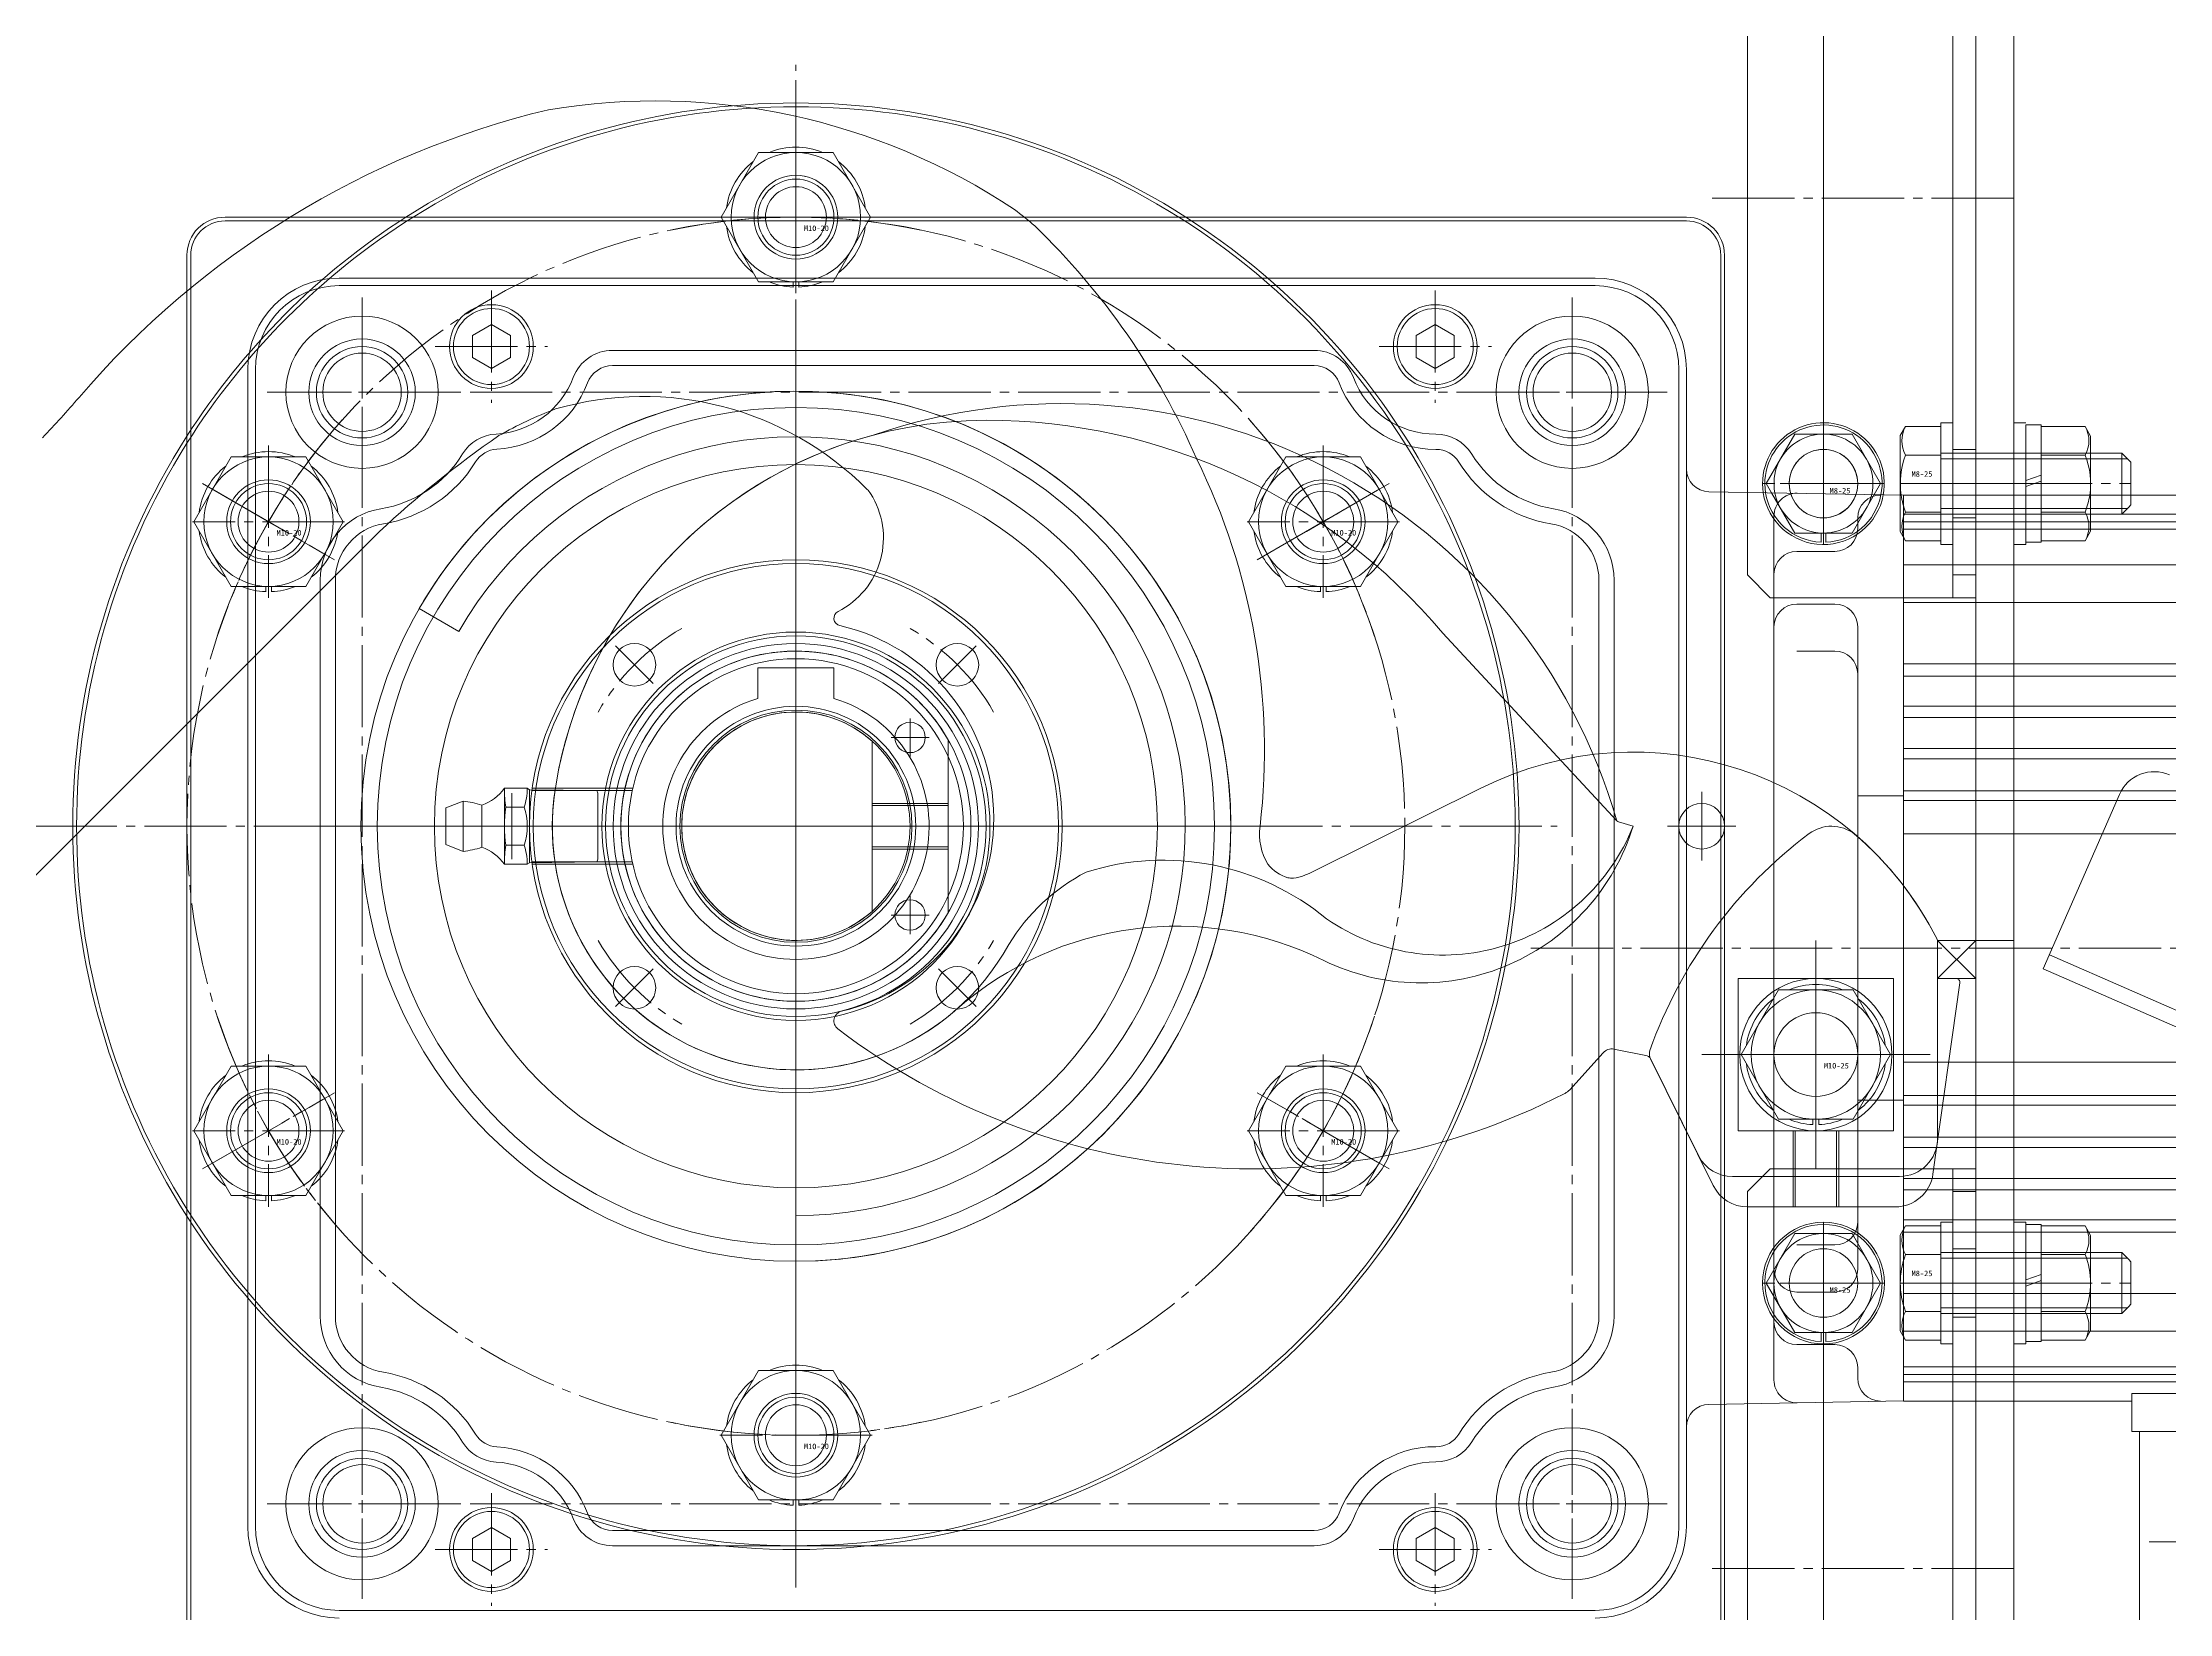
# Model space of a CAD drawing. Units: millimetres at full size. Extents: x -5218 to 5218, y -4308 to 3712.
# Drawn here: x -3674.5 to -3395.1, y 1561.2 to 1767.5 of the extents above; entities that cross this region are included whole.
import ezdxf
from ezdxf.enums import TextEntityAlignment as Align

# ---------------------------------------------------------------- set-up
doc = ezdxf.new("R2010")
doc.units = ezdxf.units.MM
doc.header["$LTSCALE"] = 1.2
doc.linetypes.add('CHAIN2', pattern=[12, 9, -1, 1, -1])
for name, color, linetype, lineweight in [('0-1_01_外形線', 134, 'Continuous', 9), ('0-2_03_かくれ線', 5, 'Continuous', 9), ('0-3_04_中心線', 4, 'CHAIN2', 9), ('0-4_02_細線', 6, 'Continuous', 9), ('0-7_0', 134, 'Continuous', 9), ('0-8_10_DRAFT', 1, 'Continuous', 9)]:
    doc.layers.add(name, color=color, linetype=linetype, lineweight=lineweight)
doc.styles.add('ＭＳ ゴシック', font='')
doc.styles.get('ＭＳ ゴシック').set_extended_font_data('MS Gothic')

# ---------------------------------------------------------------- blocks, each defined once
blk = doc.blocks.new('U368')
at = {"layer": '0-2_03_かくれ線'}
blk.add_circle((0, 0), 5.5, dxfattribs=at)
at = {"layer": '0-3_04_中心線'}
blk.add_line((0, 8.25), (0, -8.25), dxfattribs=at)
blk.add_arc((0, -80), 80, 78.1617, 101.8383, dxfattribs=at)
blk = doc.blocks.new('U369')
at = {"layer": '0-2_03_かくれ線'}
blk.add_blockref('U368', (6480.554, 10582.308), dxfattribs=at)
for p, rotation in [((6411.272, 10542.308), 60), ((6549.836, 10542.308), 300), ((6411.272, 10462.309), 120), ((6549.836, 10462.309), 240), ((6480.554, 10422.309), 180)]:
    blk.add_blockref('U368', p, dxfattribs=dict(at, rotation=rotation))
blk = doc.blocks.new('GM-SHYF-RH 0.4kW、1／160、＊＊V、60Hza')
at = {"layer": '0-1_01_外形線'}
for p, q in [((60, 72), (-105, 72)), ((60, 71), (-105, 71)), ((-84, 65.886), (-86.5, 64.443)), ((-86.5, 61.556), (-86.5, 64.443)), ((-84, 65.886), (-81.5, 64.443)), ((-81.5, 64.443), (-81.5, 61.556)), ((40, 65.886), (37.5, 64.443)), ((37.5, 61.556), (37.5, 64.443)), ((40, 65.886), (42.5, 64.443)), ((42.5, 64.443), (42.5, 61.556)), ((-84, 60.113), (-86.5, 61.556)), ((-81.5, 61.556), (-84, 60.113)), ((-68.094, 62.5), (24.094, 62.5)), ((40, 60.113), (37.5, 61.556)), ((42.5, 61.556), (40, 60.113)), ((-117, 60), (-117, -92)), ((-116, 60), (-116, -92)), ((24.094, 60.5), (-68.094, 60.5)), ((71, -92), (71, 60)), ((72, -92), (72, 60)), ((-242.5, 43.5), (-145.5, 43.5)), ((-175.5, 43.5), (-145.5, 43.5)), ((-145.5, 43.483), (-119.948, 43.937)), ((-145.5, -16), (-145.5, 43.5)), ((-145.5, 43.5), (-145.5, -16)), ((-242.5, 41), (-145.5, 41)), ((-242.5, 40), (-145.5, 40)), ((-139.5, 39.5), (-139.5, 40.5)), ((-139.5, 39.5), (-139.5, 39.096)), ((-128.5, -72.739), (-128.5, 40.739)), ((-242.5, 39), (-145.5, 39)), ((-242.5, 34.316), (-145.5, 34.316)), ((-136.5, 36.096), (-131.5, 36.096)), ((-117, 19.446), (-117, 33.227)), ((-107.5, -64.322), (-107.5, 32.322)), ((-105.5, 32.322), (-105.5, -64.322)), ((60.5, -64.322), (60.5, 32.322)), ((62.5, 32.322), (62.5, -64.322)), ((-242.5, 29.366), (-145.5, 29.366)), ((-136.5, 29.185), (-131.5, 29.185)), ((-139.5, 26.185), (-139.5, -16)), ((-136.5, 23.001), (-131.5, 23.001)), ((-242.5, 21.319), (-145.5, 21.319)), ((-242.5, 19.715), (-145.5, 19.715)), ((5, 16.77), (5, 20.8)), ((-242.5, 15.751), (-145.5, 15.751)), ((-242.5, 14.283), (-145.5, 14.283)), ((-242.5, 10.192), (-145.5, 10.192)), ((-242.5, 8.83), (-145.5, 8.83)), ((-242.5, 4.64), (-145.5, 4.64)), ((-242.5, 3.373), (-145.5, 3.373)), ((-145.5, 4), (-139.5, 4)), ((-242.5, -1), (-145.5, -1)), ((-145.5, -16), (-145.5, -75.5)), ((-145.5, -75.5), (-145.5, -16)), ((-139.5, -58.185), (-139.5, -16)), ((-242.5, -31), (-145.5, -31)), ((-242.5, -35.373), (-145.5, -35.373)), ((-145.5, -36), (-139.5, -36)), ((-242.5, -36.639), (-145.5, -36.639)), ((-242.5, -40.83), (-145.5, -40.83)), ((-242.5, -42.192), (-145.5, -42.192)), ((-242.5, -46.282), (-145.5, -46.282)), ((-242.5, -47.751), (-145.5, -47.751)), ((-242.5, -51.714), (-145.5, -51.714)), ((-117, -51.446), (-117, -65.226)), ((-242.5, -53.319), (-145.5, -53.319)), ((-136.5, -55.001), (-131.5, -55.001)), ((-242.5, -61.366), (-145.5, -61.366)), ((-136.5, -61.185), (-131.5, -61.185)), ((-242.5, -66.315), (-145.5, -66.315)), ((-136.5, -68.096), (-131.5, -68.096)), ((-242.5, -71), (-145.5, -71)), ((-242.5, -72), (-145.5, -72)), ((-139.5, -71.5), (-139.5, -71.096)), ((-139.5, -71.5), (-139.5, -71.096)), ((-139.5, -71.5), (-139.5, -72.5)), ((-242.5, -73), (-145.5, -73)), ((-175.5, -74.5), (-242.5, -74.5)), ((-175.5, -79.5), (-175.5, -74.5)), ((-175.5, -75.5), (-145.5, -75.5)), ((-145.5, -75.482), (-119.948, -75.937)), ((-175.5, -79.5), (-250.5, -79.5)), ((-176.5, -108), (-176.5, -79.5)), ((-84, -92.113), (-86.5, -93.557)), ((-84, -92.113), (-81.5, -93.557)), ((40, -92.113), (37.5, -93.557)), ((40, -92.113), (42.5, -93.557)), ((-86.5, -96.444), (-86.5, -93.557)), ((-81.5, -93.557), (-81.5, -96.444)), ((-68.094, -92.5), (24.094, -92.5)), ((24.094, -94.5), (-68.094, -94.5)), ((37.5, -96.444), (37.5, -93.557)), ((42.5, -93.557), (42.5, -96.444)), ((-84, -97.887), (-86.5, -96.444)), ((-81.5, -96.444), (-84, -97.887)), ((40, -97.887), (37.5, -96.444)), ((42.5, -96.444), (40, -97.887)), ((-105, -103), (60, -103))]:
    blk.add_line(p, q, dxfattribs=at)
blk.add_lwpolyline([(-5, 16.77), (-5, 20.8), (5, 20.8)], dxfattribs=at)
for centre, radius in [((-84, 63), 5.5), ((-84, 63), 5), ((40, 63), 5.5), ((40, 63), 5), ((-102, 57), 10), ((57, 57), 10), ((-102, 57), 7), ((57, 57), 7), ((0, 0), 47.5), ((0, 0), 24), ((-102, -89), 10), ((57, -89), 10), ((-102, -89), 7), ((57, -89), 7), ((-84, -95), 5.5), ((-84, -95), 5), ((40, -95), 5.5), ((40, -95), 5)]:
    blk.add_circle(centre, radius, dxfattribs=at)
for centre, radius, start, end in [((-105, 60), 12, 90, 180), ((-105, 60), 11, 90, 180), ((60, 60), 12, 0, 90), ((60, 60), 11, 0, 90), ((-68.094, 57), 5.5, 90, 159.3338), ((24.094, 57), 5.5, 20.6662, 90), ((-84, 63), 11.5, 269.62489, 339.3338), ((-68.094, 57), 3.5, 90, 159.3338), ((24.094, 57), 3.5, 20.6662, 90), ((40, 63), 11.5, 200.6662, 266.95528), ((-84, 63), 13.5, 269.62489, 339.3338), ((40, 63), 13.5, 200.6662, 266.95528), ((-84.111, 46), 5.5, 89.62489, 148.41203), ((39.097, 46.024), 5.5, 31.5123, 86.95528), ((-102, 57), 15.5, 279.2069, 328.41203), ((-102, 57), 17.5, 279.2069, 328.41203), ((-84.111, 46), 3.5, 89.62489, 148.41203), ((39.097, 46.024), 3.5, 31.5123, 86.95528), ((57, 57), 17.5, 211.5123, 260.7931), ((57, 57), 15.5, 211.5123, 260.7931), ((-120, 46.937), 3, 271, 0), ((-142.5, 40.5), 3, 0, 90), ((-131.5, 40.739), 3, 0, 90.98117), ((-98, 32.322), 9.5, 99.2069, 180), ((-98, 32.322), 7.5, 99.2069, 180), ((53, 32.322), 7.5, 0, 80.7931), ((53, 32.322), 9.5, 0, 80.7931), ((-136.5, 39.096), 3, 180, 270), ((-131.5, 33.096), 3, 0, 90), ((-136.5, 26.185), 3, 90, 180), ((-131.5, 26.185), 3, 0, 90), ((-136.5, 20.001), 3, 90, 180), ((0, 0), 17.5, 106.60155, 73.39845), ((-136.5, -52.001), 3, 180, 270), ((-136.5, -58.185), 3, 180, 270), ((-131.5, -58.185), 3, 270, 0), ((-131.5, -65.096), 3, 270, 0), ((-98, -64.322), 9.5, 180, 260.7931), ((-98, -64.322), 7.5, 180, 260.7931), ((53, -64.322), 7.5, 279.2069, 0), ((53, -64.322), 9.5, 279.2069, 0), ((-136.5, -71.096), 3, 90, 180), ((-142.5, -72.5), 3, 270, 0), ((-102, -89), 17.5, 31.58598, 80.7931), ((57, -89), 17.5, 99.2069, 148.48976), ((-131.5, -72.739), 3, 269.01883, 0), ((-102, -89), 15.5, 31.58598, 80.7931), ((57, -89), 15.5, 99.2069, 148.48976), ((-120, -78.937), 3, 0, 89), ((-84.111, -78.001), 5.5, 211.58598, 270.37383), ((-84.111, -78.001), 3.5, 211.58598, 270.37383), ((39.096, -78.024), 3.5, 273.04605, 328.48976), ((39.096, -78.024), 5.5, 273.04605, 328.48976), ((-84, -95), 13.5, 20.66844, 90.37383), ((-84, -95), 11.5, 20.66844, 90.37383), ((40, -95), 13.5, 93.04605, 159.33156), ((40, -95), 11.5, 93.04605, 159.33156), ((-105, -92), 12, 180, 270), ((-105, -92), 11, 180, 270), ((-68.094, -89), 5.5, 200.66844, 270), ((-68.094, -89), 3.5, 200.66844, 270), ((24.094, -89), 3.5, 270, 339.33156), ((24.094, -89), 5.5, 270, 339.33156), ((60, -92), 11, 270, 0), ((60, -92), 12, 270, 0)]:
    blk.add_arc(centre, radius, start, end, dxfattribs=at)
at = {"layer": '0-3_04_中心線'}
for p, q in [((-84, 70.384), (-84, 55.615)), ((40, 70.384), (40, 55.615)), ((-102, 69.465), (-102, 44.535)), ((57, 69.465), (57, 44.535)), ((0, 65.361), (0, -65.361)), ((-76.615, 63), (-91.385, 63)), ((47.385, 63), (32.615, 63)), ((-89.535, 57), (-114.465, 57)), ((69.465, 57), (44.535, 57)), ((65.361, 0), (-65.361, 0)), ((-96.56, -16), (-297.811, -16)), ((-102, -76.535), (-102, -101.465)), ((57, -76.535), (57, -101.465)), ((-89.535, -89), (-114.465, -89)), ((-84, -87.615), (-84, -102.385)), ((40, -87.615), (40, -102.385)), ((69.465, -89), (44.535, -89)), ((-198.187, -94), (-177.813, -94)), ((-76.615, -95), (-91.385, -95)), ((47.385, -95), (32.615, -95))]:
    blk.add_line(p, q, dxfattribs=at)

msp = doc.modelspace()

# ---------------------------------------------------------------- linework, layer by layer
at = {"layer": '0-1_01_外形線'}
for p, q in [((-3420.538, 1708.089), (-3420.538, 1829.589)), ((-3420.538, 1708.089), (-3420.538, 1829.589)), ((-3415.538, 1708.089), (-3415.538, 1829.589)), ((-3415.538, 1829.589), (-3415.538, 1708.089)), ((-3423.538, 1708.089), (-3423.538, 1799.589)), ((-3420.538, 1708.089), (-3420.538, 1799.589)), ((-3565.722, 1744.589), (-3570.63, 1753.089)), ((-3650.538, 1744.589), (-3458.538, 1744.589)), ((-3650.538, 1744.089), (-3458.538, 1744.089)), ((-3655.538, 1559.589), (-3655.538, 1739.589)), ((-3655.038, 1559.589), (-3655.038, 1739.589)), ((-3454.038, 1708.499), (-3454.038, 1739.589)), ((-3453.538, 1739.589), (-3453.538, 1708.49)), ((-3444.291, 1716.089), (-3448.043, 1709.589)), ((-3436.785, 1716.089), (-3444.291, 1716.089)), ((-3433.032, 1709.589), (-3436.785, 1716.089)), ((-3429.742, 1717.094), (-3430.438, 1715.889)), ((-3430.438, 1715.889), (-3430.438, 1708.079)), ((-3425.138, 1717.094), (-3429.742, 1717.094)), ((-3425.138, 1708.089), (-3425.138, 1717.589)), ((-3423.538, 1717.589), (-3425.138, 1717.589)), ((-3423.538, 1717.589), (-3423.538, 1708.089)), ((-3415.538, 1708.089), (-3415.538, 1717.589)), ((-3413.938, 1717.589), (-3415.538, 1717.589)), ((-3413.938, 1709.189), (-3413.938, 1717.289)), ((-3411.938, 1717.289), (-3413.938, 1717.289)), ((-3405.438, 1708.089), (-3405.438, 1715.839)), ((-3425.138, 1713.342), (-3429.742, 1713.342)), ((-3411.938, 1713.342), (-3406.163, 1713.342)), ((-3405.438, 1713.589), (-3401.338, 1713.589)), ((-3401.338, 1713.589), (-3401.338, 1708.089)), ((-3401.338, 1713.589), (-3400.438, 1712.689)), ((-3413.938, 1709.989), (-3411.938, 1710.717)), ((-3400.438, 1712.689), (-3400.138, 1712.389)), ((-3400.138, 1712.389), (-3400.138, 1708.089)), ((-3448.043, 1709.589), (-3447.345, 1708.379)), ((-3433.869, 1708.14), (-3433.032, 1709.589)), ((-3413.938, 1709.189), (-3411.938, 1709.917)), ((-3413.938, 1708.089), (-3413.938, 1709.189)), ((-3425.138, 1705.836), (-3429.742, 1705.836)), ((-3405.438, 1705.589), (-3401.338, 1705.589)), ((-3401.338, 1705.589), (-3400.438, 1706.489)), ((-3400.438, 1706.489), (-3400.138, 1706.789)), ((-3429.742, 1702.083), (-3430.438, 1703.289)), ((-3425.138, 1702.083), (-3429.742, 1702.083)), ((-3413.938, 1701.889), (-3411.938, 1701.889)), ((-3406.163, 1702.083), (-3405.438, 1703.339)), ((-3423.538, 1701.589), (-3425.138, 1701.589)), ((-3413.938, 1701.589), (-3415.538, 1701.589)), ((-3454.038, 1588.679), (-3454.038, 1559.589)), ((-3453.538, 1588.688), (-3453.538, 1559.589)), ((-3450.538, 1517.589), (-3450.538, 1588.742)), ((-3423.538, 1514.589), (-3423.538, 1589.089)), ((-3420.538, 1514.589), (-3420.538, 1589.089)), ((-3420.538, 1589.089), (-3420.538, 1484.589)), ((-3415.538, 1589.089), (-3415.538, 1484.589)), ((-3415.538, 1589.089), (-3415.538, 1484.589))]:
    msp.add_line(p, q, dxfattribs=at)
for points in [[(-3450.538, 1708.436), (-3450.538, 1796.589), (-3447.538, 1799.589)], [(-3570.63, 1753.089), (-3580.445, 1753.089), (-3585.352, 1744.589)], [(-3411.938, 1708.089), (-3411.938, 1709.917), (-3411.938, 1717.289)], [(-3411.938, 1717.094), (-3406.163, 1717.094), (-3405.438, 1715.839)], [(-3420.538, 1589.089), (-3420.538, 1489.589), (-3740.538, 1489.589)]]:
    msp.add_lwpolyline(points, dxfattribs=at)
for centre, radius, start, end in [((-3575.538, 1664.589), 95, 57.3631, 122.6369), ((-3575.538, 1664.589), 94.5, 57.83956, 122.16044), ((-3575.537, 1744.589), 8.5, 0, 180), ((-3575.537, 1744.589), 9.2, 67.50502, 112.49498), ((-3575.537, 1744.589), 9.2, 127.50502, 172.49498), ((-3575.537, 1744.589), 9.2, 7.50502, 52.49498), ((-3650.538, 1739.589), 5, 90, 180), ((-3650.538, 1739.589), 4.5, 90, 180), ((-3458.538, 1739.589), 5, 0, 90), ((-3458.538, 1739.589), 4.5, 360, 90), ((-3575.538, 1664.589), 95, 147.3631, 212.6369), ((-3440.538, 1709.589), 8, 349.40899, 188.55189), ((-3440.538, 1709.589), 7.7, 349.03236, 188.92852), ((-3440.538, 1709.589), 6.5, 347.17148, 190.7894), ((-3426.492, 1715.218), 3.753, 150.00001, 209.99999), ((-3409.413, 1715.218), 3.753, 330.00001, 29.99999), ((-3575.538, 1664.589), 94.5, 147.83956, 212.16044), ((-3419.973, 1709.589), 10.465, 158.98558, 188.30799), ((-3415.514, 1709.589), 10.076, 351.43999, 21.86539)]:
    msp.add_arc(centre, radius, start, end, dxfattribs=at)
at = {"layer": '0-2_03_かくれ線'}
for p, q in [((-3585.352, 1744.589), (-3580.445, 1736.089)), ((-3570.63, 1736.089), (-3565.722, 1744.589)), ((-3580.445, 1736.089), (-3570.63, 1736.089)), ((-3575.912, 1736.089), (-3575.912, 1735.396)), ((-3575.162, 1736.089), (-3575.162, 1735.396)), ((-3440.538, 1717.089), (-3440.538, 1702.089)), ((-3635.005, 1704.589), (-3639.912, 1713.089)), ((-3496.441, 1704.589), (-3501.348, 1713.089)), ((-3425.138, 1713.589), (-3405.438, 1713.589)), ((-3420.538, 1714.089), (-3423.538, 1714.089)), ((-3425.138, 1712.839), (-3405.438, 1712.839)), ((-3454.038, 1708.499), (-3454.038, 1588.679)), ((-3453.538, 1708.49), (-3453.538, 1588.688)), ((-3450.538, 1708.436), (-3450.538, 1697.589)), ((-3447.345, 1708.379), (-3444.291, 1703.089)), ((-3436.785, 1703.089), (-3433.869, 1708.14)), ((-3430.438, 1708.079), (-3430.438, 1703.289)), ((-3425.138, 1701.589), (-3425.138, 1708.089)), ((-3423.538, 1708.089), (-3423.538, 1694.589)), ((-3423.538, 1708.089), (-3423.538, 1701.589)), ((-3420.538, 1708.089), (-3420.538, 1589.089)), ((-3420.538, 1708.089), (-3420.538, 1589.089)), ((-3420.538, 1708.089), (-3420.538, 1694.589)), ((-3415.538, 1708.089), (-3415.538, 1589.089)), ((-3415.538, 1708.089), (-3415.538, 1589.089)), ((-3415.538, 1701.589), (-3415.538, 1708.089)), ((-3413.938, 1708.089), (-3413.938, 1701.589)), ((-3411.938, 1701.889), (-3411.938, 1708.089)), ((-3405.438, 1703.339), (-3405.438, 1708.089)), ((-3401.338, 1708.089), (-3401.338, 1705.589)), ((-3400.138, 1708.089), (-3400.138, 1706.789)), ((-3654.635, 1704.589), (-3649.727, 1696.089)), ((-3639.912, 1696.089), (-3635.005, 1704.589)), ((-3516.071, 1704.589), (-3511.163, 1696.089)), ((-3501.348, 1696.089), (-3496.441, 1704.589)), ((-3425.138, 1705.836), (-3429.742, 1705.836)), ((-3425.138, 1706.339), (-3405.438, 1706.339)), ((-3425.138, 1706.339), (-3405.438, 1706.339)), ((-3425.138, 1705.589), (-3405.438, 1705.589)), ((-3425.138, 1705.589), (-3405.438, 1705.589)), ((-3420.538, 1705.089), (-3423.538, 1705.089)), ((-3411.938, 1705.836), (-3406.163, 1705.836)), ((-3405.438, 1706.339), (-3400.588, 1706.339)), ((-3405.438, 1705.589), (-3401.338, 1705.589)), ((-3401.338, 1705.589), (-3400.438, 1706.489)), ((-3400.438, 1706.489), (-3400.138, 1706.789)), ((-3444.291, 1703.089), (-3436.785, 1703.089)), ((-3440.838, 1703.089), (-3440.838, 1701.895)), ((-3440.238, 1703.089), (-3440.238, 1701.895)), ((-3429.742, 1702.083), (-3430.438, 1703.289)), ((-3425.138, 1702.083), (-3429.742, 1702.083)), ((-3413.938, 1701.889), (-3411.938, 1701.889)), ((-3423.538, 1701.589), (-3425.138, 1701.589)), ((-3413.938, 1701.589), (-3415.538, 1701.589)), ((-3450.538, 1697.589), (-3447.538, 1694.589)), ((-3420.538, 1697.589), (-3423.538, 1697.589)), ((-3649.727, 1696.089), (-3639.912, 1696.089)), ((-3645.195, 1696.089), (-3645.195, 1695.396)), ((-3644.445, 1696.089), (-3644.445, 1695.396)), ((-3575.538, 1694.949), (-3575.538, 1634.229)), ((-3511.163, 1696.089), (-3501.348, 1696.089)), ((-3506.631, 1696.089), (-3506.631, 1695.396)), ((-3505.881, 1696.089), (-3505.881, 1695.396)), ((-3447.538, 1694.589), (-3420.538, 1694.589)), ((-3619.835, 1690.164), (-3625.031, 1693.164)), ((-3575.538, 1689.889), (-3575.538, 1639.289)), ((-3560.538, 1673.751), (-3560.538, 1678.751)), ((-3565.538, 1653.408), (-3565.538, 1675.769)), ((-3565.538, 1675.769), (-3565.538, 1653.408)), ((-3563.038, 1676.251), (-3558.038, 1676.251)), ((-3555.538, 1675.947), (-3555.538, 1653.231)), ((-3613.838, 1659.589), (-3613.838, 1669.589)), ((-3613.838, 1669.589), (-3610.838, 1669.589)), ((-3612.838, 1660.258), (-3612.838, 1668.92)), ((-3610.538, 1669.389), (-3610.838, 1669.589)), ((-3610.538, 1669.389), (-3601.708, 1669.291)), ((-3610.538, 1659.789), (-3610.538, 1669.389)), ((-3597.03, 1669.289), (-3610.221, 1669.289)), ((-3596.962, 1669.589), (-3610.179, 1669.589)), ((-3601.538, 1668.92), (-3601.708, 1669.291)), ((-3601.538, 1660.258), (-3601.538, 1668.92)), ((-3621.538, 1666.989), (-3619.238, 1667.889)), ((-3621.538, 1662.189), (-3621.538, 1666.989)), ((-3619.238, 1661.289), (-3619.238, 1667.889)), ((-3616.801, 1661.818), (-3616.801, 1667.36)), ((-3613.667, 1667.089), (-3611.258, 1667.089)), ((-3565.538, 1667.589), (-3555.538, 1667.589)), ((-3565.538, 1667.289), (-3555.538, 1667.289)), ((-3622.038, 1664.589), (-3600.538, 1664.589)), ((-3545.178, 1664.589), (-3605.898, 1664.589)), ((-3550.238, 1664.589), (-3600.838, 1664.589)), ((-3621.538, 1662.189), (-3619.238, 1661.289)), ((-3613.667, 1662.089), (-3611.258, 1662.089)), ((-3610.538, 1659.789), (-3601.707, 1659.889)), ((-3597.03, 1659.889), (-3610.221, 1659.889)), ((-3601.538, 1660.258), (-3601.708, 1659.886)), ((-3565.538, 1661.889), (-3555.538, 1661.889)), ((-3565.538, 1661.589), (-3555.538, 1661.589)), ((-3613.838, 1659.589), (-3610.838, 1659.589)), ((-3610.538, 1659.789), (-3610.838, 1659.589)), ((-3596.962, 1659.589), (-3610.179, 1659.589)), ((-3560.538, 1655.427), (-3560.538, 1650.427)), ((-3563.038, 1652.927), (-3558.038, 1652.927)), ((-3441.538, 1649.589), (-3441.538, 1619.589)), ((-3425.538, 1649.589), (-3420.538, 1644.589)), ((-3425.538, 1644.589), (-3420.538, 1649.589)), ((-3425.538, 1623.589), (-3425.538, 1649.359)), ((-3415.538, 1649.589), (-3420.538, 1649.589)), ((-3117.578, 1519.674), (-3410.862, 1647.674)), ((-3431.723, 1634.589), (-3436.63, 1643.089)), ((-3635.005, 1624.589), (-3639.912, 1633.089)), ((-3496.441, 1624.589), (-3501.348, 1633.089)), ((-3463.345, 1634.262), (-3456.916, 1621.236)), ((-3456.538, 1634.589), (-3426.538, 1634.589)), ((-3451.353, 1634.589), (-3446.445, 1626.089)), ((-3436.63, 1626.089), (-3431.723, 1634.589)), ((-3654.635, 1624.589), (-3649.727, 1616.089)), ((-3639.912, 1616.089), (-3635.005, 1624.589)), ((-3516.071, 1624.589), (-3511.163, 1616.089)), ((-3501.348, 1616.089), (-3496.441, 1624.589)), ((-3446.445, 1626.089), (-3436.63, 1626.089)), ((-3441.913, 1626.089), (-3441.913, 1625.397)), ((-3441.163, 1626.089), (-3441.163, 1625.397)), ((-3452.505, 1618.589), (-3430.538, 1618.589)), ((-3450.538, 1616.589), (-3447.538, 1619.589)), ((-3420.538, 1619.589), (-3447.538, 1619.589)), ((-3423.538, 1619.589), (-3423.538, 1589.089)), ((-3420.538, 1619.589), (-3420.538, 1589.089)), ((-3649.727, 1616.089), (-3639.912, 1616.089)), ((-3645.195, 1616.089), (-3645.195, 1615.397)), ((-3644.445, 1616.089), (-3644.445, 1615.397)), ((-3511.163, 1616.089), (-3501.348, 1616.089)), ((-3506.631, 1616.089), (-3506.631, 1615.397)), ((-3505.881, 1616.089), (-3505.881, 1615.397)), ((-3450.538, 1616.589), (-3450.538, 1588.742)), ((-3420.538, 1616.589), (-3423.538, 1616.589)), ((-3575.538, 1607.439), (-3575.538, 1613.439)), ((-3425.138, 1596.589), (-3425.138, 1612.589)), ((-3423.538, 1612.589), (-3425.138, 1612.589)), ((-3423.538, 1612.589), (-3423.538, 1596.589)), ((-3415.538, 1596.589), (-3415.538, 1612.589)), ((-3413.938, 1612.589), (-3415.538, 1612.589)), ((-3413.938, 1612.589), (-3413.938, 1596.589)), ((-3444.291, 1611.089), (-3448.043, 1604.589)), ((-3436.785, 1611.089), (-3444.291, 1611.089)), ((-3440.538, 1612.089), (-3440.538, 1597.089)), ((-3429.742, 1612.094), (-3430.438, 1610.889)), ((-3430.438, 1610.889), (-3430.438, 1598.289)), ((-3425.138, 1612.094), (-3429.742, 1612.094)), ((-3425.138, 1597.083), (-3425.138, 1612.094)), ((-3413.938, 1604.989), (-3413.938, 1612.289)), ((-3411.938, 1612.289), (-3413.938, 1612.289)), ((-3411.938, 1605.717), (-3411.938, 1612.289)), ((-3411.938, 1597.083), (-3411.938, 1612.094)), ((-3405.438, 1598.339), (-3405.438, 1610.839)), ((-3425.138, 1608.342), (-3429.742, 1608.342)), ((-3425.138, 1608.589), (-3405.438, 1608.589)), ((-3425.138, 1607.839), (-3405.438, 1607.839)), ((-3420.538, 1609.089), (-3423.538, 1609.089)), ((-3411.938, 1608.342), (-3406.163, 1608.342)), ((-3405.438, 1608.589), (-3401.338, 1608.589)), ((-3405.438, 1607.839), (-3400.588, 1607.839)), ((-3401.338, 1608.589), (-3401.338, 1600.589)), ((-3401.338, 1608.589), (-3400.438, 1607.689)), ((-3400.438, 1607.689), (-3400.138, 1607.389)), ((-3400.138, 1607.389), (-3400.138, 1601.789)), ((-3448.043, 1604.589), (-3444.291, 1598.089)), ((-3413.938, 1604.989), (-3411.938, 1605.717)), ((-3413.938, 1604.189), (-3411.938, 1604.917)), ((-3413.938, 1596.889), (-3413.938, 1604.189)), ((-3411.938, 1596.889), (-3411.938, 1604.917)), ((-3425.138, 1601.339), (-3405.438, 1601.339)), ((-3405.438, 1601.339), (-3400.588, 1601.339)), ((-3401.338, 1600.589), (-3400.438, 1601.489)), ((-3400.438, 1601.489), (-3400.138, 1601.789)), ((-3425.138, 1600.836), (-3429.742, 1600.836)), ((-3425.138, 1600.589), (-3405.438, 1600.589)), ((-3420.538, 1600.089), (-3423.538, 1600.089)), ((-3411.938, 1600.836), (-3406.163, 1600.836)), ((-3405.438, 1600.589), (-3401.338, 1600.589)), ((-3444.291, 1598.089), (-3436.785, 1598.089)), ((-3440.838, 1598.089), (-3440.838, 1596.895)), ((-3440.238, 1598.089), (-3440.238, 1596.895)), ((-3429.742, 1597.083), (-3430.438, 1598.289)), ((-3425.138, 1597.083), (-3429.742, 1597.083)), ((-3423.538, 1596.589), (-3425.138, 1596.589)), ((-3413.938, 1596.589), (-3415.538, 1596.589)), ((-3413.938, 1596.889), (-3411.938, 1596.889)), ((-3565.723, 1584.589), (-3570.63, 1593.089)), ((-3585.353, 1584.589), (-3580.445, 1576.089)), ((-3570.63, 1576.089), (-3565.723, 1584.589)), ((-3580.445, 1576.089), (-3570.63, 1576.089)), ((-3575.913, 1576.089), (-3575.913, 1575.397)), ((-3575.163, 1576.089), (-3575.163, 1575.397))]:
    msp.add_line(p, q, dxfattribs=at)
for points in [[(-3639.912, 1713.089), (-3649.727, 1713.089), (-3654.635, 1704.589)], [(-3501.348, 1713.089), (-3511.163, 1713.089), (-3516.071, 1704.589)], [(-3411.938, 1702.083), (-3406.163, 1702.083), (-3405.438, 1703.339)], [(-3108.378, 1540.754), (-3118.378, 1517.841), (-3411.662, 1645.841), (-3401.662, 1668.754)], [(-3436.63, 1643.089), (-3446.445, 1643.089), (-3451.353, 1634.589)], [(-3639.912, 1633.089), (-3649.727, 1633.089), (-3654.635, 1624.589)], [(-3501.348, 1633.089), (-3511.163, 1633.089), (-3516.071, 1624.589)], [(-3436.785, 1598.089), (-3433.032, 1604.589), (-3436.785, 1611.089)], [(-3411.938, 1612.094), (-3406.163, 1612.094), (-3405.438, 1610.839)], [(-3411.938, 1597.083), (-3406.163, 1597.083), (-3405.438, 1598.339)], [(-3570.63, 1593.089), (-3580.445, 1593.089), (-3585.353, 1584.589)]]:
    msp.add_lwpolyline(points, dxfattribs=at)
for points in [[(-3425.538, 1649.589), (-3420.538, 1649.589), (-3420.538, 1644.589), (-3425.538, 1644.589)], [(-3451.738, 1624.589), (-3431.338, 1624.589), (-3431.338, 1644.589), (-3451.738, 1644.589)]]:
    msp.add_lwpolyline(points, close=True, dxfattribs=at)
for centre, radius in [((-3575.538, 1744.589), 5), ((-3575.538, 1744.589), 4), ((-3632.538, 1721.589), 6), ((-3473.538, 1721.589), 6), ((-3632.538, 1721.589), 5.15), ((-3473.538, 1721.589), 5.15), ((-3575.538, 1664.589), 55), ((-3644.82, 1704.589), 8.5), ((-3506.256, 1704.589), 8.5), ((-3440.538, 1709.589), 4.5), ((-3575.538, 1664.589), 47.5), ((-3644.82, 1704.589), 5), ((-3644.82, 1704.589), 4), ((-3506.256, 1704.589), 5), ((-3506.256, 1704.589), 4), ((-3575.538, 1664.589), 35), ((-3575.538, 1664.589), 35), ((-3575.538, 1664.589), 34.5), ((-3575.538, 1664.589), 25.5), ((-3575.538, 1664.589), 25), ((-3596.751, 1685.802), 2.8), ((-3554.325, 1685.802), 2.8), ((-3575.538, 1664.589), 23), ((-3575.538, 1664.589), 22), ((-3575.538, 1664.589), 15.75), ((-3575.538, 1664.589), 15.25), ((-3560.538, 1676.251), 2), ((-3560.538, 1652.927), 2), ((-3596.751, 1643.376), 2.8), ((-3554.325, 1643.376), 2.8), ((-3441.538, 1634.589), 10), ((-3441.538, 1634.589), 8.5), ((-3441.538, 1634.589), 5.5), ((-3644.82, 1624.589), 8.5), ((-3506.256, 1624.589), 8.5), ((-3644.82, 1624.589), 5), ((-3506.256, 1624.589), 5), ((-3644.82, 1624.589), 4), ((-3506.256, 1624.589), 4), ((-3440.538, 1604.589), 8), ((-3440.538, 1604.589), 6.5), ((-3440.538, 1604.589), 4.5), ((-3440.538, 1604.589), 4.5), ((-3575.538, 1584.589), 8.5), ((-3575.538, 1584.589), 5), ((-3575.538, 1584.589), 4), ((-3632.538, 1575.589), 6), ((-3632.538, 1575.589), 5.15), ((-3473.538, 1575.589), 6), ((-3473.538, 1575.589), 5.15)]:
    msp.add_circle(centre, radius, dxfattribs=at)
for centre, radius, start, end in [((-3575.537, 1744.589), 5.5, 0, 180), ((-3575.538, 1664.589), 95, 212.6369, 57.3631), ((-3575.538, 1664.589), 95, 122.6369, 147.3631), ((-3575.538, 1664.589), 94.5, 122.16044, 147.83956), ((-3575.538, 1664.589), 94.5, 212.16044, 57.83956), ((-3575.537, 1744.589), 8.5, 180, 0), ((-3575.537, 1744.589), 9.2, 187.50502, 232.49498), ((-3575.537, 1744.589), 9.2, 307.50502, 352.49498), ((-3575.537, 1744.589), 9.2, 247.50502, 267.66393), ((-3575.537, 1744.589), 9.2, 272.33607, 292.49498), ((-3575.538, 1664.589), 57.15, 270, 150), ((-3575.538, 1664.589), 51.15, 270, 150), ((-3644.82, 1704.589), 9.2, 67.50502, 112.49498), ((-3506.256, 1704.589), 9.2, 67.50502, 112.49498), ((-3440.538, 1709.589), 4.5, 342.72373, 195.80203), ((-3644.82, 1704.589), 9.2, 127.50502, 172.49498), ((-3644.82, 1704.589), 9.2, 7.50502, 52.49498), ((-3506.256, 1704.589), 9.2, 127.50502, 172.49498), ((-3506.256, 1704.589), 9.2, 7.50502, 52.49498), ((-3440.538, 1709.589), 8, 188.55189, 349.40899), ((-3440.538, 1709.589), 7.7, 188.92852, 267.76713), ((-3440.538, 1709.589), 6.5, 190.7894, 347.17148), ((-3440.538, 1709.589), 4.5, 195.80203, 342.72373), ((-3440.538, 1709.589), 7.7, 272.23287, 349.03236), ((-3419.973, 1709.589), 10.465, 188.30799, 201.01442), ((-3415.514, 1709.589), 10.076, 338.13461, 351.43999), ((-3426.492, 1703.96), 3.753, 150.00001, 209.99999), ((-3409.413, 1703.96), 3.753, 330.00001, 29.99999), ((-3644.82, 1704.589), 9.2, 187.50502, 232.49498), ((-3644.82, 1704.589), 9.2, 307.50502, 352.49498), ((-3506.256, 1704.589), 9.2, 187.50502, 232.49498), ((-3506.256, 1704.589), 9.2, 307.50502, 352.49498), ((-3644.82, 1704.589), 9.2, 247.50502, 267.66393), ((-3644.82, 1704.589), 9.2, 272.33607, 292.49498), ((-3506.256, 1704.589), 9.2, 247.50502, 267.66393), ((-3506.256, 1704.589), 9.2, 272.33607, 292.49498), ((-3575.538, 1664.589), 23, 29.59185, 330.40815), ((-3575.538, 1664.589), 15, 90, 270), ((-3575.538, 1664.589), 15, 48.18969, 311.81031), ((-3575.538, 1664.589), 15, 48.18969, 90), ((-3575.538, 1664.589), 15, 311.81031, 48.18969), ((-3397.08, 1666.754), 5, 66.42184, 156.42184), ((-3618.75, 1673.035), 6, 288.95365, 324.94921), ((-3620.396, 1656.673), 11.276, 71.40681, 84.10417), ((-3405.538, 1614.589), 61.351, 126.96106, 160.41879), ((-3439.474, 1659.64), 4.949, 52.30187, 126.63341), ((-3465.538, 1629.589), 44.721, 26.77505, 49.42229), ((-3620.396, 1672.505), 11.276, 275.89583, 288.59319), ((-3618.75, 1656.143), 6, 35.05079, 71.04635), ((-3575.538, 1664.589), 15, 270, 311.81031), ((-3426.538, 1649.359), 1, 0, 22.11543), ((-3441.538, 1634.589), 9.2, 67.50502, 112.49498), ((-3441.538, 1634.589), 9.2, 127.50502, 172.49498), ((-3441.538, 1634.589), 9.2, 7.50502, 52.49498), ((-3461.91, 1634.7), 1.5, 162.53608, 196.99085), ((-3644.82, 1624.589), 9.2, 67.50502, 112.49498), ((-3506.256, 1624.589), 9.2, 67.50502, 112.49498), ((-3441.538, 1634.589), 9.2, 187.50502, 232.49498), ((-3441.538, 1634.589), 9.2, 307.50502, 352.49498), ((-3644.82, 1624.589), 9.2, 127.50502, 172.49498), ((-3644.82, 1624.589), 9.2, 7.50502, 52.49498), ((-3506.256, 1624.589), 9.2, 127.50502, 172.49498), ((-3506.256, 1624.589), 9.2, 7.50502, 52.49498), ((-3441.538, 1634.589), 9.2, 247.50502, 267.66393), ((-3441.538, 1634.589), 9.2, 272.33607, 292.49498), ((-3430.538, 1623.589), 5, 270, 0), ((-3644.82, 1624.589), 9.2, 187.50502, 232.49498), ((-3644.82, 1624.589), 9.2, 307.50502, 352.49498), ((-3506.256, 1624.589), 9.2, 187.50502, 232.49498), ((-3506.256, 1624.589), 9.2, 307.50502, 352.49498), ((-3452.505, 1623.589), 5, 208.07249, 270), ((-3644.82, 1624.589), 9.2, 247.50502, 267.66393), ((-3644.82, 1624.589), 9.2, 272.33607, 292.49498), ((-3506.256, 1624.589), 9.2, 247.50502, 267.66393), ((-3506.256, 1624.589), 9.2, 272.33607, 292.49498), ((-3440.538, 1604.589), 7.7, 272.23287, 267.76713), ((-3426.492, 1610.218), 3.753, 150.00001, 209.99999), ((-3409.413, 1610.218), 3.753, 330.00001, 29.99999), ((-3419.973, 1604.589), 10.465, 158.98558, 201.01442), ((-3415.514, 1604.589), 10.076, 338.13461, 21.86539), ((-3426.492, 1598.96), 3.753, 150.00001, 209.99999), ((-3409.413, 1598.96), 3.753, 330.00001, 29.99999), ((-3575.538, 1584.589), 9.2, 67.50502, 112.49498), ((-3575.538, 1584.589), 9.2, 127.50502, 172.49498), ((-3575.538, 1584.589), 9.2, 7.50502, 52.49498), ((-3575.538, 1584.589), 9.2, 187.50502, 232.49498), ((-3575.538, 1584.589), 9.2, 307.50502, 352.49498), ((-3575.538, 1584.589), 9.2, 247.50502, 267.66393), ((-3575.538, 1584.589), 9.2, 272.33607, 292.49498)]:
    msp.add_arc(centre, radius, start, end, dxfattribs=at)
for centre, major_axis, ratio, start_param, end_param in [((-3612.672, 1669.589), (0, -4.8), 0.242777, 4.712389, 5.2602321), ((-3612.672, 1669.589), (0, -3.924), 0.467596, 0.8799804, 1.5707963), ((-3612.672, 1664.589), (0, -4.8), 0.242777, 4.1645784, 5.2602321), ((-3612.672, 1664.589), (0, -3.924), 0.467596, 0.8799804, 2.2616123), ((-3612.672, 1659.589), (0, -4.8), 0.242777, 4.1645784, 4.7124029), ((-3612.672, 1659.589), (0, -3.924), 0.467596, 1.5707963, 2.2616123)]:
    msp.add_ellipse(centre, major_axis=major_axis, ratio=ratio, start_param=start_param, end_param=end_param, dxfattribs=at)
at = {"layer": '0-3_04_中心線'}
for p, q in [((-3440.538, 1792.089), (-3440.538, 1702.089)), ((-3440.538, 1703.989), (-3440.538, 1790.189)), ((-3575.538, 1564.589), (-3575.538, 1764.589)), ((-3575.538, 1734.608), (-3575.538, 1754.569)), ((-3575.537, 1754.589), (-3575.537, 1734.589)), ((-3415.538, 1747.089), (-3455.538, 1747.089)), ((-3565.537, 1744.589), (-3585.537, 1744.589)), ((-3632.538, 1731.589), (-3632.538, 1565.589)), ((-3473.538, 1731.589), (-3473.538, 1565.589)), ((-3575.538, 1602.439), (-3575.538, 1726.739)), ((-3463.538, 1721.589), (-3642.538, 1721.589)), ((-3440.538, 1717.589), (-3440.538, 1701.589)), ((-3644.82, 1714.589), (-3644.82, 1694.589)), ((-3506.256, 1714.589), (-3506.256, 1694.589)), ((-3440.538, 1703.989), (-3440.538, 1715.189)), ((-3653.48, 1709.589), (-3636.159, 1699.589)), ((-3514.916, 1699.589), (-3497.596, 1709.589)), ((-3432.538, 1709.589), (-3448.538, 1709.589)), ((-3433.038, 1709.589), (-3448.038, 1709.589)), ((-3446.138, 1709.589), (-3434.938, 1709.589)), ((-3430.438, 1709.589), (-3400.138, 1709.589)), ((-3415.538, 1709.589), (-3428.538, 1709.589)), ((-3413.038, 1709.589), (-3423.038, 1709.589)), ((-3634.82, 1704.589), (-3654.82, 1704.589)), ((-3575.538, 1624.589), (-3575.538, 1704.589)), ((-3496.256, 1704.589), (-3516.256, 1704.589)), ((-3594.276, 1683.327), (-3599.226, 1688.277)), ((-3556.799, 1683.327), (-3551.85, 1688.277)), ((-3675.538, 1664.589), (-3475.538, 1664.589)), ((-3513.388, 1664.589), (-3637.688, 1664.589)), ((-3615.538, 1664.589), (-3535.538, 1664.589)), ((-3594.276, 1645.851), (-3599.226, 1640.901)), ((-3556.799, 1645.851), (-3551.85, 1640.901)), ((-3441.538, 1644.589), (-3441.538, 1624.589)), ((-3441.538, 1642.464), (-3441.538, 1626.714)), ((-3644.82, 1634.589), (-3644.82, 1614.589)), ((-3506.256, 1634.589), (-3506.256, 1614.589)), ((-3431.538, 1634.589), (-3451.538, 1634.589)), ((-3449.413, 1634.589), (-3433.663, 1634.589)), ((-3653.48, 1619.589), (-3636.159, 1629.589)), ((-3497.596, 1619.589), (-3514.916, 1629.589)), ((-3634.82, 1624.589), (-3654.82, 1624.589)), ((-3496.256, 1624.589), (-3516.256, 1624.589)), ((-3440.538, 1612.589), (-3440.538, 1596.589)), ((-3440.538, 1612.089), (-3440.538, 1522.089)), ((-3440.538, 1523.989), (-3440.538, 1610.189)), ((-3440.538, 1598.989), (-3440.538, 1610.189)), ((-3432.538, 1604.589), (-3448.538, 1604.589)), ((-3433.038, 1604.589), (-3448.038, 1604.589)), ((-3446.138, 1604.589), (-3434.938, 1604.589)), ((-3430.438, 1604.589), (-3400.138, 1604.589)), ((-3415.538, 1604.589), (-3428.538, 1604.589)), ((-3413.038, 1604.589), (-3423.038, 1604.589)), ((-3575.538, 1594.589), (-3575.538, 1574.589)), ((-3575.538, 1574.608), (-3575.538, 1594.569)), ((-3565.538, 1584.589), (-3585.538, 1584.589)), ((-3463.538, 1575.589), (-3642.538, 1575.589)), ((-3415.538, 1567.089), (-3455.538, 1567.089))]:
    msp.add_line(p, q, dxfattribs=at)
msp.add_circle((-3575.538, 1664.589), 80, dxfattribs=at)
for start, end in [(120, 150), (30, 60), (210, 240), (300, 330)]:
    msp.add_arc((-3575.538, 1664.589), 30, start, end, dxfattribs=at)
at = {"layer": '0-4_02_細線'}
msp.add_line((-3405.438, 1712.839), (-3400.588, 1712.839), dxfattribs=at)
msp.add_circle((-3575.538, 1664.589), 57.15, dxfattribs=at)
at = {"layer": '0-8_10_DRAFT'}
for p, q in [((-3630.262, 1703.296), (-3698.649, 1634.909)), ((-3575.538, 1694.949), (-3575.538, 1634.229)), ((-3575.538, 1689.889), (-3575.538, 1639.289)), ((-3467.672, 1665.308), (-3490.538, 1689.925)), ((-3575.538, 1649.589), (-3575.538, 1679.589)), ((-3560.538, 1673.751), (-3560.538, 1678.751)), ((-3565.538, 1675.769), (-3565.538, 1653.408)), ((-3565.538, 1675.769), (-3565.538, 1653.408)), ((-3565.538, 1653.408), (-3565.538, 1675.769)), ((-3565.538, 1675.769), (-3565.538, 1653.408)), ((-3563.038, 1676.251), (-3558.038, 1676.251)), ((-3555.538, 1675.947), (-3555.538, 1653.231)), ((-3507.415, 1658.714), (-3485.538, 1669.589)), ((-3456.538, 1660.089), (-3456.538, 1669.089)), ((-3565.538, 1667.589), (-3555.538, 1667.589)), ((-3565.538, 1667.289), (-3555.538, 1667.289)), ((-3545.178, 1664.589), (-3605.898, 1664.589)), ((-3550.238, 1664.589), (-3600.838, 1664.589)), ((-3590.538, 1664.589), (-3560.538, 1664.589)), ((-3465.538, 1664.589), (-3467.451, 1665.171)), ((-3465.538, 1664.589), (-3467.451, 1665.171)), ((-3452.038, 1664.589), (-3461.038, 1664.589)), ((-3565.538, 1661.889), (-3555.538, 1661.889)), ((-3565.538, 1661.589), (-3555.538, 1661.589)), ((-3560.538, 1655.427), (-3560.538, 1650.427)), ((-3563.038, 1652.927), (-3558.038, 1652.927)), ((-3441.538, 1649.589), (-3441.538, 1619.589)), ((-3425.538, 1623.589), (-3425.538, 1649.359)), ((-3425.538, 1649.359), (-3425.538, 1644.689)), ((-3422.622, 1644.016), (-3426.148, 1618.894)), ((-3425.438, 1644.589), (-3423.117, 1644.589)), ((-3469.488, 1634.833), (-3473.87, 1629.964)), ((-3463.873, 1634.478), (-3468.079, 1635.3)), ((-3463.345, 1634.262), (-3456.916, 1621.236)), ((-3455.011, 1617.376), (-3463.242, 1634.053)), ((-3456.538, 1634.589), (-3426.538, 1634.589)), ((-3444.538, 1614.589), (-3444.538, 1624.589)), ((-3444.238, 1614.589), (-3444.238, 1624.589)), ((-3438.838, 1614.589), (-3438.838, 1624.589)), ((-3438.538, 1614.589), (-3438.538, 1624.589)), ((-3452.505, 1618.589), (-3430.538, 1618.589)), ((-3431.099, 1614.589), (-3450.528, 1614.589))]:
    msp.add_line(p, q, dxfattribs=at)
at = {"layer": '0-8_10_DRAFT', "color": 4}
for p, q in [((-3441.538, 1649.589), (-3441.538, 1619.589)), ((-3456.538, 1634.589), (-3426.538, 1634.589))]:
    msp.add_line(p, q, dxfattribs=at)
at = {"layer": '0-8_10_DRAFT'}
msp.add_lwpolyline([(-3451.738, 1624.589), (-3431.338, 1624.589), (-3431.338, 1644.589), (-3451.738, 1644.589)], close=True, dxfattribs=at)
for points in [[(-3431.338, 1642.589), (-3431.338, 1644.589), (-3451.738, 1644.589), (-3451.738, 1642.589)], [(-3451.738, 1642.589), (-3451.738, 1624.589), (-3431.338, 1624.589), (-3431.338, 1642.589)]]:
    msp.add_lwpolyline(points, dxfattribs=at)
for centre, radius in [((-3575.538, 1664.589), 23), ((-3560.538, 1676.251), 2), ((-3456.538, 1664.589), 3), ((-3560.538, 1652.927), 2)]:
    msp.add_circle(centre, radius, dxfattribs=at)
for centre, radius, start, end in [((-3580.538, 1644.589), 117.378, 103.54531, 139.43569), ((-3594.038, 1674.589), 85.269, 56.38547, 99.44426), ((-3570.662, 1713.472), 40, 48.5181, 53.43401), ((-3610.538, 1674.589), 95.632, 23.59608, 46.05054), ((-3783.259, 1818.93), 150, 316.4668, 319.20167), ((-3589.618, 1672.547), 50, 110.46948, 119.90285), ((-3595.538, 1679.612), 41.425, 44.86414, 106.21213), ((-3540.618, 1644.148), 75.953, 16.1768, 109.0219), ((-3535.397, 1601.021), 139.498, 124.56745, 132.84746), ((-3550.538, 1660.589), 57.318, 90, 170.90972), ((-3550.538, 1660.589), 57.318, 105.00083, 170.90972), ((-3550.538, 1639.589), 78.318, 39.99437, 90), ((-3600.538, 1674.589), 86.56, 353.36601, 26.24659), ((-3574.851, 1702.47), 10.815, 296.63058, 32.57573), ((-3568.273, 1706.689), 3, 32.32108, 45.67835), ((-3569.541, 1691.915), 1, 117.52804, 257.16123), ((-3575.538, 1665.589), 26, 283.33401, 77.16853), ((-3575.538, 1664.589), 23, 29.59185, 330.40815), ((-3575.538, 1664.589), 15, 48.18969, 311.81031), ((-3575.538, 1664.589), 15, 48.18969, 311.81031), ((-3575.538, 1664.589), 15, 90, 270), ((-3575.538, 1664.589), 15, 48.18969, 311.81031), ((-3575.538, 1664.589), 15, 48.18969, 90), ((-3575.538, 1664.589), 15, 311.81031, 48.18969), ((-3465.538, 1629.589), 44.721, 26.77505, 116.56505), ((-3575.538, 1664.589), 32, 170.90972, 330.9454), ((-3575.538, 1664.589), 32, 170.90972, 311.40929), ((-3506.769, 1663.572), 7.854, 172.56418, 210.47931), ((-3493.436, 1673.218), 29.202, 244.10986, 342.81221), ((-3490.538, 1674.589), 26.926, 235.44219, 338.19859), ((-3467.306, 1665.649), 0.5, 222.93424, 253.08888), ((-3467.306, 1665.649), 0.5, 222.93424, 253.08888), ((-3405.538, 1614.589), 61.351, 126.96106, 160.41879), ((-3439.474, 1659.64), 4.949, 52.30187, 126.63341), ((-3465.538, 1629.589), 44.721, 26.77505, 49.42229), ((-3527.249, 1626.494), 33.636, 50.40662, 107.55246), ((-3525.512, 1635.67), 25.794, 117.42735, 148.75772), ((-3509.311, 1663.054), 5.466, 219.34683, 253.14831), ((-3510.088, 1662.757), 5, 260.70545, 268.94653), ((-3510.821, 1663.187), 5.466, 276.73979, 292.01808), ((-3512.585, 1668.666), 11.215, 289.87846, 297.45157), ((-3575.538, 1664.589), 15, 270, 311.81031), ((-3525.528, 1607.764), 43.697, 63.72833, 131.30597), ((-3426.538, 1649.359), 1, 0, 22.11543), ((-3426.538, 1649.359), 1, 0, 22.11543), ((-3425.438, 1644.689), 0.1, 180, 270), ((-3423.117, 1644.089), 0.5, 351.62044, 90), ((-3569.219, 1639.006), 1.323, 104.08653, 231.59282), ((-3515.538, 1709.589), 90, 232.72822, 297.1324), ((-3468.373, 1633.83), 1.5, 78.67754, 138.01343), ((-3461.91, 1634.7), 1.5, 162.53608, 196.99085), ((-3464.091, 1633.473), 1.029, 34.32608, 77.74476), ((-3475.975, 1632.101), 3, 299.59623, 314.57446), ((-3430.538, 1623.589), 5, 270, 0), ((-3452.505, 1623.589), 5, 208.07249, 270), ((-3431.099, 1619.589), 5, 270, 352.01162), ((-3450.528, 1619.589), 5, 206.26729, 270)]:
    msp.add_arc(centre, radius, start, end, dxfattribs=at)

# ---------------------------------------------------------------- block references
at = {"layer": '0-2_03_かくれ線'}
msp.add_blockref('U369', (-10056.092, -8837.72), dxfattribs=at)
at = {"layer": '0-7_0', "xscale": -1}
msp.add_blockref('GM-SHYF-RH 0.4kW、1／160、＊＊V、60Hza', (-3575.538, 1664.589), dxfattribs=at)

# ---------------------------------------------------------------- texts
at = {"layer": '0-2_03_かくれ線', "style": 'ＭＳ ゴシック'}
for s, p in [('M10-20', (-3574.489, 1742.547)), ('M8-25', (-3428.962, 1710.269)), ('M8-25', (-3439.727, 1708.08)), ('M10-20', (-3643.772, 1702.547)), ('M10-20', (-3505.208, 1702.547)), ('M10-25', (-3440.49, 1632.547)), ('M10-20', (-3643.772, 1622.547)), ('M10-20', (-3505.208, 1622.547)), ('M8-25', (-3439.727, 1603.08)), ('M8-25', (-3428.962, 1605.269)), ('M10-20', (-3574.49, 1582.547))]:
    msp.add_text(s, height=0.7331, dxfattribs=at).set_placement(p, align=Align.BOTTOM_LEFT)

doc.saveas('drawing.dxf')
